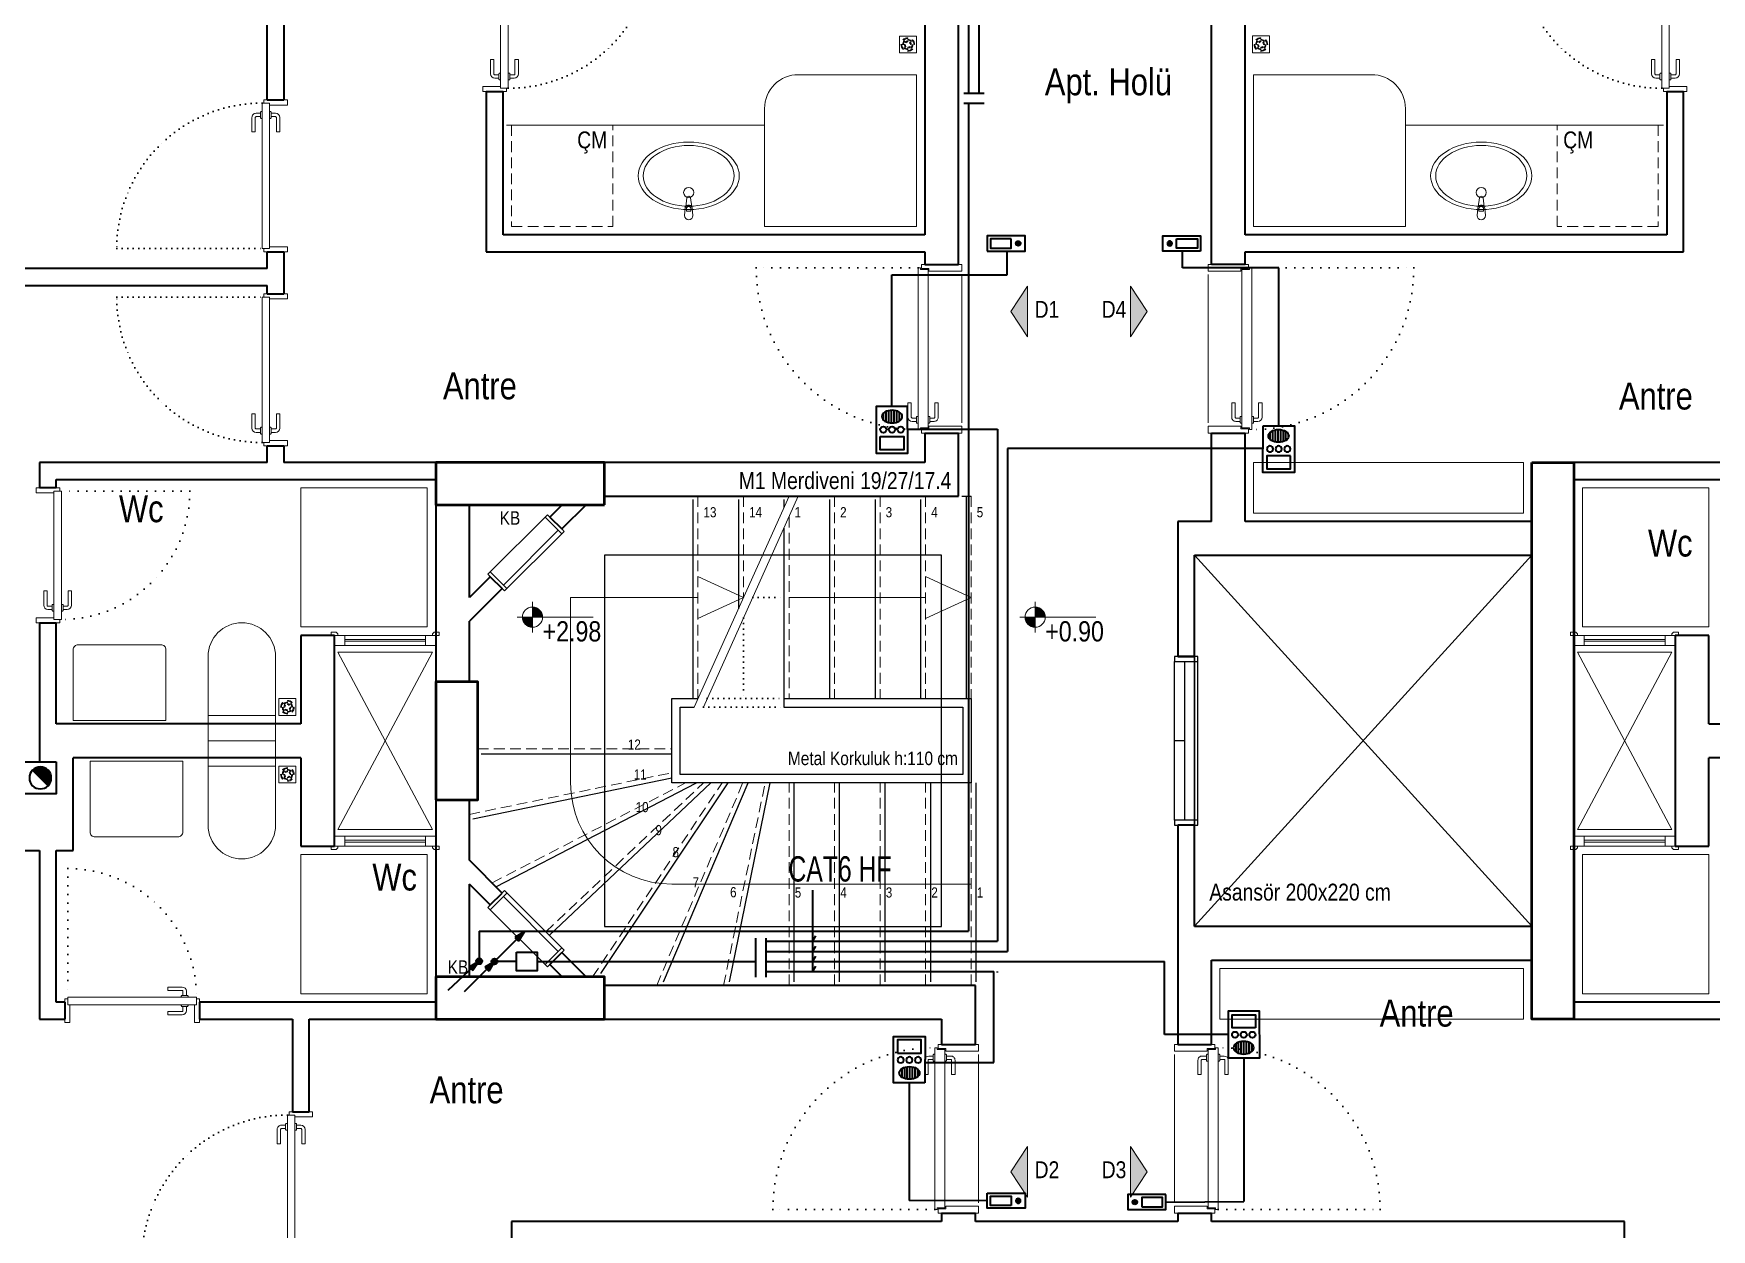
# Model space of a CAD drawing. Header units: millimetres. Extents: x 1852829 to 1882754, y -270850 to -231658.
# Drawn here: x 1857749 to 1858744, y -269624 to -268915 of the extents above; entities that cross this region are included whole.
import ezdxf
from ezdxf.enums import TextEntityAlignment as Align

# ---------------------------------------------------------------- set-up
doc = ezdxf.new("R2010")
doc.units = ezdxf.units.MM
for name, pattern in [('CONTINOUS', [0]), ('CONTINU', [0]), ('DOT', [0.25, 0, -0.25]), ('izdüşüm arka', [3.175, 0, -3.175]), ('izdüşüm ön', [9.525, 6.35, -3.175])]:
    doc.linetypes.add(name, pattern=pattern)
for name, color, linetype, lineweight in [('a_ba', 6, 'Continuous', 50), ('a_doğrama', 251, 'Continuous', 20), ('a_duvar', 251, 'Continuous', 35), ('a_görünüş', 32, 'Continuous', 25), ('a_görünüş_ince', 8, 'Continuous', 20), ('a_izdüşüm_arka', 251, 'izdüşüm arka', 30), ('a_izdüşüm_ön', 6, 'izdüşüm ön', 9), ('a_not_kot', 251, 'Continuous', 13), ('a_not_mahal', 253, 'Continuous', 5), ('a_not_misc', 144, 'Continuous', 5), ('a_not_text', 7, 'Continuous', 13), ('a_tefriş', 8, 'Continuous', 20), ('diyafon', 6, 'Continuous', 40), ('Genel', 4, 'CONTINOUS', 40), ('Telefon', 2, 'CONTINOUS', 40)]:
    doc.layers.add(name, color=color, linetype=linetype, lineweight=lineweight)
doc.layers.add('a_basılmayacak', color=251, linetype='Continuous', lineweight=5, plot=False)
doc.layers.add('a_m2_taks', color=147, linetype='Continuous', plot=False)
doc.styles.add('Grupcad', font='arial.ttf', dxfattribs={"width": 0.7})
doc.styles.get("Standard").update_dxf_attribs({"font": 'ARIALN.TTF'})

# ---------------------------------------------------------------- blocks, each defined once
blk = doc.blocks.new('K1')
at = {"layer": 'a_doğrama', "color": 251}
for points in [[(-17.5, -2.5), (-22, -2.5), (-22, 0), (2, 0), (2, -4), (-17.5, -4), (-17.5, -2.5)], [(-27.5, -93.1), (-25, -93.1)], [(-17.5, -97.5), (-22, -97.5), (-22, -100), (2, -100), (2, -96), (-17.5, -96), (-17.5, -97.5)], [(-14.5, -93.1), (-17, -93.1)]]:
    blk.add_lwpolyline(points, dxfattribs=at)
blk.add_lwpolyline([(-18, -14), (-18, -4), (-18, -3), (-22.5, -3), (-22.5, -2.5), (-22.5, -2), (-24, -2), (-24, -2.5), (-24, -12.5), (-24, -88), (-24, -97.5), (-24, -98), (-22.5, -98), (-22.5, -97.5), (-22.5, -97), (-18, -97), (-18, -96), (-18, -86.5)], close=True, dxfattribs=at)
for points in [[(-25, -91.1), (-27.5, -91.1, -0.414214), (-28, -90.6), (-28, -82.1), (-30, -82.1), (-30, -90.6)], [(-17, -91.1), (-14.5, -91.1, 0.414214), (-14, -90.6), (-14, -82.1), (-12, -82.1), (-12, -90.6)], [(-24, -94.1), (-24.5, -94.1, -0.414214), (-25, -93.6), (-25, -90.6, -0.414214), (-24.5, -90.1), (-24, -90.1)], [(-18, -94.1), (-17.5, -94.1, 0.414214), (-17, -93.6), (-17, -90.6, 0.414214), (-17.5, -90.1), (-18, -90.1)]]:
    blk.add_lwpolyline(points, format="xyb", dxfattribs=at)
for centre, start, end in [((-27.5, -90.6), 180, 270), ((-14.5, -90.6), 270, 0)]:
    blk.add_arc(centre, 2.5, start, end, dxfattribs=at)
at = {"layer": 'a_görünüş_ince', "color": 251}
blk.add_line((2, -6), (2, -94), dxfattribs=at)
at = {"layer": 'a_izdüşüm_arka', "color": 251, "linetype": 'DOT', "ltscale": 20}
blk.add_line((-24, -2), (-120, -2), dxfattribs=at)
blk.add_arc((-24, -2), 96, 180, 270, dxfattribs=at)
blk = doc.blocks.new('K2')
at = {"layer": 'a_doğrama', "color": 251, "linetype": 'Continuous'}
for p, q in [((-12, 90), (-12, 88.1)), ((-12, 90), (-10, 90)), ((-13, 88.1), (-13, 1.9)), ((-13, 88.1), (-8.5, 88.1)), ((-8.5, 88.1), (-8.5, 1.9)), ((-13, 1.9), (-8.5, 1.9)), ((-12, 0), (-12, 1.9)), ((-12, 0), (-10, 0))]:
    blk.add_line(p, q, dxfattribs=at)
for points in [[(0, 90), (2, 90), (2, 87), (-8.5, 87)], [(0, 0), (2, 0), (2, 3), (-8.5, 3)]]:
    blk.add_lwpolyline(points, dxfattribs=at)
at = {"layer": 'a_doğrama', "color": 251}
for points in [[(-14, 80.1), (-16.5, 80.1, 0.414214), (-17, 79.6), (-17, 71.1), (-19, 71.1), (-19, 79.6)], [(-13, 83.1), (-13.5, 83.1, 0.414214), (-14, 82.6), (-14, 79.6, 0.414214), (-13.5, 79.1), (-13, 79.1)], [(-8.5, 83.1), (-8, 83.1, -0.414214), (-7.5, 82.6), (-7.5, 79.6, -0.414214), (-8, 79.1), (-8.5, 79.1)], [(-7.5, 80.1), (-5, 80.1, -0.414214), (-4.5, 79.6), (-4.5, 71.1), (-2.5, 71.1), (-2.5, 79.6)]]:
    blk.add_lwpolyline(points, format="xyb", dxfattribs=at)
for points in [[(-16.5, 82.1), (-14, 82.1)], [(-5, 82.1), (-7.5, 82.1)]]:
    blk.add_lwpolyline(points, dxfattribs=at)
for centre, start, end in [((-16.5, 79.6), 90, 180), ((-5, 79.6), 0, 90)]:
    blk.add_arc(centre, 2.5, start, end, dxfattribs=at)
at = {"layer": 'a_izdüşüm_arka', "color": 251}
blk.add_lwpolyline([(-99.2, 1.9), (-13, 1.9)], dxfattribs=at)
blk.add_arc((-13, 1.9), 86.2, 89.99996, 180, dxfattribs=at)
blk = doc.blocks.new('klozet')
at = {"layer": 'a_tefriş'}
blk.add_line((20, 0), (-20, 0), dxfattribs=at)
for points in [[(-20, 0), (-20, -15), (20, -15), (20, 0)], [(-20, -50), (-20, -15)], [(20, -50), (20, -15)]]:
    blk.add_lwpolyline(points, dxfattribs=at)
blk.add_arc((0, -50), 20, 180, 360, dxfattribs=at)
blk = doc.blocks.new('k_80')
at = {"layer": 'a_doğrama', "color": 251, "linetype": 'Continuous'}
for p, q in [((-80, 2), (-78.1, 2)), ((-80, 2), (-80, 0)), ((-78.1, 3), (-1.9, 3)), ((-78.1, 3), (-78.1, -1.5)), ((-1.9, 3), (-1.9, -1.5)), ((0, 2), (-1.9, 2)), ((0, 2), (0, 0)), ((-78.1, -1.5), (-1.9, -1.5))]:
    blk.add_line(p, q, dxfattribs=at)
at = {"layer": 'a_doğrama', "color": 251}
for points in [[(-73.1, 3), (-73.1, 3.5, -0.414214), (-72.6, 4), (-69.6, 4, -0.414214), (-69.1, 3.5), (-69.1, 3)], [(-70.1, 4), (-70.1, 6.5, -0.414214), (-69.6, 7), (-61.1, 7), (-61.1, 9), (-69.6, 9)], [(-73.1, -1.5), (-73.1, -2, 0.414214), (-72.6, -2.5), (-69.6, -2.5, 0.414214), (-69.1, -2), (-69.1, -1.5)], [(-70.1, -2.5), (-70.1, -5, 0.414214), (-69.6, -5.5), (-61.1, -5.5), (-61.1, -7.5), (-69.6, -7.5)]]:
    blk.add_lwpolyline(points, format="xyb", dxfattribs=at)
for points in [[(-72.1, 6.5), (-72.1, 4)], [(-72.1, -5), (-72.1, -2.5)]]:
    blk.add_lwpolyline(points, dxfattribs=at)
at = {"layer": 'a_doğrama', "color": 251, "linetype": 'Continuous'}
for points in [[(-80, -10), (-80, -12), (-77, -12), (-77, -1.5)], [(0, -10), (0, -12), (-3, -12), (-3, -1.5)]]:
    blk.add_lwpolyline(points, dxfattribs=at)
at = {"layer": 'a_doğrama', "color": 251}
for centre, start, end in [((-69.6, 6.5), 90, 180), ((-69.6, -5), 180, 270)]:
    blk.add_arc(centre, 2.5, start, end, dxfattribs=at)
at = {"layer": 'a_izdüşüm_arka', "color": 251, "linetype": 'DOT', "ltscale": 20}
blk.add_line((-1.9, 79.2), (-1.9, 3), dxfattribs=at)
blk.add_arc((-1.9, 3), 76.2, 90, 180, dxfattribs=at)
blk = doc.blocks.new('M1')
at = {"layer": 'a_doğrama', "linetype": 'Continuous'}
for p, q in [((-24, 6), (-30, 6)), ((-30, 0), (-30, 6)), ((-24, 0), (-30, 0)), ((-24, 0), (-24, 6)), ((30, 6), (24, 6)), ((24, 6), (24, 0)), ((30, 0), (30, 6)), ((30, 0), (24, 0))]:
    blk.add_line(p, q, dxfattribs=at)
at = {"layer": 'a_doğrama'}
for p, q in [((24, 3.5), (-24, 3.5)), ((24, 2.5), (-24, 2.5))]:
    blk.add_line(p, q, dxfattribs=at)
for points in [[(-28, -1), (-28, 0), (-32, 0), (-32, -2), (-29, -2)], [(28, -1), (28, 0), (32, 0), (32, -2), (29, -2)]]:
    blk.add_lwpolyline(points, close=True, dxfattribs=at)
at = {"layer": 'a_görünüş_ince'}
for p, q in [((24, 6), (-24, 6)), ((-24, 0), (24, 0))]:
    blk.add_line(p, q, dxfattribs=at)
blk = doc.blocks.new('baca_müstakil')
at = {"layer": 'a_duvar'}
h = blk.add_hatch(color=256, dxfattribs=at)
h.dxf.hatch_style = 1
h.paths.add_polyline_path([(4.9, -4.9, 0.198912), (3, -9.5, 0.668179), (14.1, -14.1)])
blk.add_line((4.9, -4.9), (14.1, -14.1), dxfattribs=at)
blk.add_lwpolyline([(0, -19), (19, -19), (19, 0), (0, 0)], close=True, dxfattribs=at)
blk.add_circle((9.5, -9.5), 6.5, dxfattribs=at)
blk = doc.blocks.new('tefriş_süzgeç')
at = {"layer": 'a_tefriş'}
for p, q in [((5, 0), (-5, 0)), ((-5, 0), (-5, -10)), ((5, -10), (5, 0)), ((-3.62, -5.06), (-4.12, -5.06)), ((-2.62, -5.06), (-3.12, -5.06)), ((-2.58, -7.58), (-2.93, -7.93)), ((-2.55, -2.51), (-2.9, -2.15)), ((-1.96, -3.34), (-2.31, -2.98)), ((-1.87, -6.87), (-2.23, -7.23)), ((-1.62, -5.06), (-2.12, -5.06)), ((-1.17, -6.17), (-1.52, -6.52)), ((-1.15, -3.94), (-1.5, -3.59)), ((-0.16, -2.53), (-0.16, -2.03)), ((-0.06, -1.5), (-0.06, -1)), ((-0.06, -3), (-0.06, -3.5)), ((-0.06, -6.62), (-0.06, -7.12)), ((-0.06, -7.62), (-0.06, -8.12)), ((-0.06, -8.62), (-0.06, -9.12)), ((1.04, -3.96), (1.4, -3.6)), ((1.06, -6.15), (1.41, -6.5)), ((1.5, -5.06), (2, -5.06)), ((1.75, -3.25), (2.1, -2.9)), ((1.77, -6.85), (2.13, -7.2)), ((2.46, -2.54), (2.81, -2.19)), ((2.49, -7.55), (2.85, -7.9)), ((2.5, -5.06), (3, -5.06)), ((3.5, -5.06), (4, -5.06)), ((-5, -10), (5, -10))]:
    blk.add_line(p, q, dxfattribs=at)
for centre, radius, start, end in [((-0.06, -5.06), 4.06, 134.2896, 180), ((-0.06, -5.06), 3.56, 134.2896, 180), ((-0.06, -5.06), 3.06, 180, 225), ((-0.06, -5.06), 4.06, 225, 270), ((-0.06, -5.06), 2.56, 180, 225), ((-0.06, -5.06), 3.56, 225, 270), ((-0.38, -4.42), 2.4, 84.59432, 143.20159), ((-0.06, -5.06), 2.06, 134.2896, 180), ((-0.14, -4.97), 2.44, 90.34305, 138.12123), ((-0.06, -5.06), 1.56, 134.2896, 180), ((-0.06, -5.06), 2.06, 225, 270), ((-0.06, -5.06), 1.56, 225, 270), ((-0.06, -5.06), 4.06, 45, 90), ((-0.06, -5.06), 3.56, 45, 90), ((-0.06, -5.06), 2.06, 45, 90), ((-0.06, -5.06), 1.56, 45, 90), ((-0.06, -5.06), 2.56, 270, 315.7104), ((-0.06, -5.06), 3.06, 270, 315.7104), ((-0.06, -5.06), 1.56, 314.2896, 360), ((-0.06, -5.06), 2.06, 314.2896, 360), ((-0.06, -5.06), 2.56, 360, 45), ((-0.06, -5.06), 3.06, 360, 45), ((-0.06, -5.06), 3.56, 314.2896, 360), ((-0.06, -5.06), 4.06, 314.2896, 360)]:
    blk.add_arc(centre, radius, start, end, dxfattribs=at)
blk = doc.blocks.new('sembol_kot')
at = {"layer": 'a_not_kot'}
for points in [[(0, 10), (0, 0), (10, 0, 0.414214)], [(0, 0), (-10, 0, 0.414214), (0, -10)]]:
    blk.add_hatch(color=256, dxfattribs=at).paths.add_polyline_path(points)
for p, q in [((0, 15), (0, -15)), ((-15, 0), (60, 0))]:
    blk.add_line(p, q, dxfattribs=at)
blk.add_circle((0, 0), 10, dxfattribs=at)
blk = doc.blocks.new('kb')
at = {"layer": 'a_doğrama'}
blk.add_line((10.91, -41.26), (12.32, -42.68), dxfattribs=at)
for points in [[(44.85, -7.32), (46.26, -5.91)], [(44.85, -7.32), (54.75, -17.22)], [(47.68, -7.32), (46.26, -5.91)], [(52.63, -15.1), (20.1, -47.63)], [(54.75, -17.22), (20.81, -51.16)], [(54.75, -14.39), (56.16, -15.81)], [(56.16, -15.81), (54.75, -17.22)], [(10.91, -41.26), (12.32, -39.85)], [(10.91, -41.26), (20.81, -51.16)], [(12.32, -39.85), (22.22, -49.75)]]:
    blk.add_lwpolyline(points, dxfattribs=at)
at = {"layer": 'a_duvar'}
for points in [[(55, 0), (47.68, -7.32)], [(69.14, 0), (54.75, -14.39)], [(47.68, -7.32), (54.75, -14.39)], [(12.32, -42.68), (0, -55)], [(19.39, -49.75), (0, -69.14)], [(12.32, -42.68), (19.39, -49.75)]]:
    blk.add_lwpolyline(points, dxfattribs=at)
at = {"layer": 'a_görünüş_ince'}
blk.add_lwpolyline([(44.85, -7.32), (12.32, -39.85)], dxfattribs=at)
blk = doc.blocks.new('DIAFON IC UNITE')
at = {"layer": 'diyafon', "linetype": 'Continuous'}
h = blk.add_hatch(dxfattribs=at)
h.set_pattern_fill('ANSI31', color=133, scale=12.474, angle=585, style=0)
h.set_pattern_definition([(90, (-1096043.5913, -47294.4978), (1.55925, -3e-14), [])])
edge = h.paths.add_edge_path()
edge.add_ellipse((-0.04, -21.67), major_axis=(-6.04, 0), ratio=0.623004, start_angle=0, end_angle=360, ccw=False)
blk.add_lwpolyline([(-9.2, -27.59), (9.47, -27.59), (9.33, 0), (-9.33, 0)], close=True, dxfattribs=at)
at = {"layer": 'diyafon', "color": 133, "linetype": 'Continuous'}
blk.add_lwpolyline([(6.94, -9.87), (-6.94, -9.87), (-6.94, -2.04), (6.94, -2.04)], close=True, dxfattribs=at)
for centre in [(-5.14, -13.92), (0, -13.92), (5.14, -13.92)]:
    blk.add_circle(centre, 1.8, dxfattribs=at)
at = {"layer": 'diyafon', "color": 133, "linetype": 'Continuous', "extrusion": (0, 0, -1)}
blk.add_ellipse((-0.04, -21.67), major_axis=(-6.04, 0), ratio=0.623004, start_param=-1.570796, end_param=4.712389, dxfattribs=at)
blk = doc.blocks.new('DIAFON ZIL BUTONU')
at = {"layer": 'diyafon', "linetype": 'CONTINU'}
h = blk.add_hatch(color=133, dxfattribs=at)
edge = h.paths.add_edge_path()
edge.add_ellipse((-7.12, -4.57), major_axis=(0.974, 0.974), ratio=1, start_angle=0, end_angle=360)
blk.add_lwpolyline([(11.21, 0), (-11.21, 0), (-11.21, -8.96), (11.21, -8.96)], close=True, dxfattribs=at)
at = {"layer": 'diyafon', "color": 133, "linetype": 'CONTINU'}
blk.add_lwpolyline([(-3.02, -7.27), (9.35, -7.27), (9.35, -1.7), (-3.02, -1.7)], close=True, dxfattribs=at)
blk.add_ellipse((-7.12, -4.57), major_axis=(0.974, 0.974), ratio=1, start_param=3.926991, end_param=10.210176, dxfattribs=at)
blk = doc.blocks.new('abuat')
at = {"layer": 'diyafon', "color": 3}
blk.add_lwpolyline([(-6.07, 5.55), (6.1, 5.55), (6.1, -5.56), (-6.07, -5.56)], close=True, dxfattribs=at)
blk = doc.blocks.new('YUKARIYA GIDEN HAT')
at = {"linetype": 'Continuous'}
blk.add_hatch(color=0, dxfattribs=at).paths.add_polyline_path([(12.1, 14.33), (14.28, 12.14), (17.77, 17.77)])
h = blk.add_hatch(color=7, dxfattribs=at)
edge = h.paths.add_edge_path()
edge.add_arc((0, 0), 1.75, 0, 360)
at = {"color": 0, "linetype": 'Continuous'}
for p, q in [((0, 0), (17.77, 17.77)), ((17.77, 17.77), (12.1, 14.33)), ((12.1, 14.33), (14.28, 12.14)), ((17.77, 17.77), (14.28, 12.14))]:
    blk.add_line(p, q, dxfattribs=at)
at = {"color": 7, "linetype": 'Continuous'}
blk.add_circle((0, 0), 1.75, dxfattribs=at)
blk = doc.blocks.new('ASAGIDAN GELEN HAT')
at = {"linetype": 'Continuous'}
blk.add_hatch(color=0, dxfattribs=at).paths.add_polyline_path([(-5.67, -3.43), (-3.48, -5.62), (0, 0)])
h = blk.add_hatch(color=7, dxfattribs=at)
edge = h.paths.add_edge_path()
edge.add_arc((0, 0), 1.75, 0, 360)
at = {"color": 0, "linetype": 'Continuous'}
for p, q in [((-17.77, -17.77), (0, 0)), ((0, 0), (-5.67, -3.43)), ((0, 0), (-3.48, -5.62)), ((-5.67, -3.43), (-3.48, -5.62))]:
    blk.add_line(p, q, dxfattribs=at)
at = {"color": 7, "linetype": 'Continuous'}
blk.add_circle((0, 0), 1.75, dxfattribs=at)
blk = doc.blocks.new('ASAGIDAN YUKARIYA HAT')
at = {"color": 0, "linetype": 'CONTINOUS'}
for name in ['YUKARIYA GIDEN HAT', 'ASAGIDAN GELEN HAT']:
    blk.add_blockref(name, (0, 0), dxfattribs=at)

msp = doc.modelspace()

# ---------------------------------------------------------------- hatches: boundary and pattern name
at = {"layer": 'a_not_misc'}
h = msp.add_hatch(color=256, dxfattribs=at)
h.dxf.hatch_style = 1
h.paths.add_polyline_path([(1858338.67, -269064.93), (1858328.67, -269079.93), (1858338.67, -269094.93)])
h = msp.add_hatch(color=256, dxfattribs=at)
h.dxf.hatch_style = 1
h.paths.add_polyline_path([(1858399.68, -269064.93), (1858409.68, -269079.93), (1858399.68, -269094.93)])
h = msp.add_hatch(color=256, dxfattribs=at)
h.dxf.hatch_style = 1
h.paths.add_polyline_path([(1858338.67, -269575.12), (1858328.67, -269590.12), (1858338.67, -269605.12)])
h = msp.add_hatch(color=256, dxfattribs=at)
h.dxf.hatch_style = 1
h.paths.add_polyline_path([(1858399.68, -269575.12), (1858409.68, -269590.12), (1858399.68, -269605.12)])

# ---------------------------------------------------------------- linework, layer by layer
at = {"layer": 'a_ba', "color": 253}
for points in [[(1858087.71, -269194.49), (1858087.71, -269169.49), (1857987.71, -269169.49), (1857987.71, -269194.49)], [(1858637.71, -269169.49), (1858662.71, -269169.49), (1858662.71, -269499.49), (1858637.71, -269499.49), (1858637.71, -269474.49), (1858637.71, -269474.49), (1858637.71, -269194.49), (1858637.71, -269194.49)], [(1857987.71, -269369.49), (1858012.71, -269369.49), (1858012.71, -269299.49), (1857987.71, -269299.49)], [(1858087.71, -269499.49), (1858087.71, -269474.49), (1857987.71, -269474.49), (1857987.71, -269499.49)]]:
    msp.add_lwpolyline(points, close=True, dxfattribs=at)
at = {"layer": 'a_basılmayacak'}
for points in [[(1857982.71, -269266.99), (1857907.71, -269266.99), (1857907.71, -269184.49), (1857982.71, -269184.49)], [(1858742.71, -269266.99), (1858667.71, -269266.99), (1858667.71, -269184.49), (1858742.71, -269184.49)], [(1857982.71, -269484.49), (1857907.71, -269484.49), (1857907.71, -269401.99), (1857982.71, -269401.99)], [(1858742.71, -269401.99), (1858667.71, -269401.99), (1858667.71, -269484.49), (1858742.71, -269484.49)]]:
    msp.add_lwpolyline(points, close=True, dxfattribs=at)
at = {"layer": 'a_doğrama'}
msp.add_line((1858018.62, -269433.23), (1858020.03, -269431.82), dxfattribs=at)
for points in [[(1858018.62, -269433.23), (1858028.52, -269423.33)], [(1858020.03, -269434.65), (1858029.93, -269424.75)], [(1858060.34, -269459.39), (1858027.81, -269426.87)], [(1858062.46, -269457.27), (1858028.52, -269423.33)], [(1858018.62, -269433.23), (1858020.03, -269434.65)], [(1858052.56, -269467.17), (1858062.46, -269457.27)], [(1858063.87, -269458.69), (1858062.46, -269457.27)], [(1858052.56, -269467.17), (1858053.97, -269468.59)], [(1858055.39, -269467.17), (1858053.97, -269468.59)], [(1858062.46, -269460.1), (1858063.87, -269458.69)]]:
    msp.add_lwpolyline(points, dxfattribs=at)
at = {"layer": 'a_duvar'}
for p, q in [((1858297.71, -269051.99), (1858297.71, -268732.49)), ((1858447.71, -269051.99), (1858447.71, -268744.49)), ((1857897.71, -268819.49), (1857897.71, -268954.49)), ((1857887.71, -268954.49), (1857887.71, -268834.49)), ((1858277.71, -268849.49), (1858277.71, -269034.49)), ((1858467.71, -269034.49), (1858467.71, -268849.49)), ((1858017.71, -268949.49), (1858017.71, -269044.49)), ((1858027.71, -269034.49), (1858027.71, -268949.49)), ((1858717.71, -268949.49), (1858717.71, -269034.49)), ((1858727.71, -269044.49), (1858727.71, -268949.49)), ((1858277.71, -269034.49), (1858027.71, -269034.49)), ((1858717.71, -269034.49), (1858467.71, -269034.49)), ((1857887.71, -269054.49), (1857887.71, -269044.49)), ((1857897.71, -269044.49), (1857897.71, -269069.49)), ((1858017.71, -269044.49), (1858277.71, -269044.49)), ((1858277.71, -269044.49), (1858277.71, -269051.99)), ((1858467.71, -269044.49), (1858727.71, -269044.49)), ((1858467.71, -269051.99), (1858467.71, -269044.49)), ((1857887.71, -269054.49), (1857342.71, -269054.49)), ((1857342.71, -269064.49), (1857887.71, -269064.49)), ((1857887.71, -269069.49), (1857887.71, -269064.49)), ((1857887.71, -269169.49), (1857887.71, -269159.49)), ((1857897.71, -269159.49), (1857897.71, -269169.49)), ((1858277.71, -269151.99), (1858277.71, -269169.49)), ((1858297.71, -269189.49), (1858297.71, -269151.99)), ((1858447.71, -269204.49), (1858447.71, -269151.99)), ((1858467.71, -269204.49), (1858467.71, -269151.99)), ((1857752.71, -269169.49), (1857752.71, -269184.49)), ((1857887.71, -269169.49), (1857752.71, -269169.49)), ((1858277.71, -269169.49), (1857897.71, -269169.49)), ((1858637.71, -269169.49), (1858637.71, -269204.49)), ((1858847.71, -269169.49), (1858637.71, -269169.49)), ((1857762.71, -269184.49), (1857762.71, -269179.49)), ((1857762.71, -269179.49), (1857987.71, -269179.49)), ((1857987.71, -269179.49), (1857987.71, -269299.49)), ((1858662.71, -269179.49), (1858912.71, -269179.49)), ((1858007.71, -269249.49), (1858007.71, -269194.49)), ((1858087.71, -269189.49), (1858297.71, -269189.49)), ((1858427.71, -269204.49), (1858427.71, -269284.49)), ((1858447.71, -269204.49), (1858427.71, -269204.49)), ((1858637.71, -269204.49), (1858467.71, -269204.49)), ((1858437.71, -269284.49), (1858437.71, -269224.49)), ((1858437.71, -269224.49), (1858637.71, -269224.49)), ((1858637.71, -269224.49), (1858637.71, -269444.49)), ((1857762.71, -269324.49), (1857762.71, -269264.49)), ((1858007.71, -269299.49), (1858007.71, -269263.64)), ((1857927.71, -269271.99), (1857907.71, -269271.99)), ((1857907.71, -269271.99), (1857907.71, -269324.49)), ((1857927.71, -269396.99), (1857927.71, -269271.99)), ((1858662.71, -269271.99), (1858662.71, -269271.99)), ((1858742.71, -269271.99), (1858722.71, -269271.99)), ((1858722.71, -269271.99), (1858722.71, -269396.99)), ((1858742.71, -269324.49), (1858742.71, -269271.99)), ((1858437.71, -269284.49), (1858427.71, -269284.49)), ((1858427.71, -269284.49), (1858437.71, -269284.49)), ((1858662.71, -269291.99), (1858662.71, -269291.99)), ((1857987.71, -269299.49), (1857987.71, -269489.49)), ((1857907.71, -269324.49), (1857762.71, -269324.49)), ((1858742.71, -269324.49), (1858912.71, -269324.49)), ((1857907.71, -269344.49), (1857772.71, -269344.49)), ((1857772.71, -269399.51), (1857772.71, -269344.49)), ((1857907.71, -269344.49), (1857907.71, -269396.99)), ((1858902.71, -269344.49), (1858742.71, -269344.49)), ((1858742.71, -269396.99), (1858742.71, -269344.49)), ((1858007.71, -269405.35), (1858007.71, -269369.49)), ((1858662.71, -269376.99), (1858662.71, -269376.99)), ((1858427.71, -269384.49), (1858427.71, -269441.99)), ((1858437.71, -269384.49), (1858427.71, -269384.49)), ((1858437.71, -269444.49), (1858437.71, -269384.49)), ((1857907.71, -269396.99), (1857927.71, -269396.99)), ((1858662.71, -269396.99), (1858662.71, -269396.99)), ((1858722.71, -269396.99), (1858742.71, -269396.99)), ((1857343.19, -269399.51), (1857752.71, -269399.51)), ((1857762.71, -269489.49), (1857762.71, -269399.51)), ((1858007.71, -269474.49), (1858007.71, -269419.49)), ((1858427.71, -269441.99), (1858427.71, -269514.49)), ((1858437.71, -269444.49), (1858637.71, -269444.49)), ((1858447.71, -269464.49), (1858637.71, -269464.49)), ((1858447.71, -269514.49), (1858447.71, -269464.49)), ((1858307.71, -269479.49), (1858087.71, -269479.49)), ((1858307.71, -269514.49), (1858307.71, -269479.49)), ((1857767.71, -269489.49), (1857762.71, -269489.49)), ((1857987.71, -269489.49), (1857847.71, -269489.49)), ((1858827.71, -269489.49), (1858662.71, -269489.49)), ((1857752.71, -269499.49), (1857767.71, -269499.49)), ((1857847.71, -269499.49), (1857902.71, -269499.49)), ((1857902.71, -269499.49), (1857902.71, -269554.49)), ((1857912.71, -269554.49), (1857912.71, -269499.49)), ((1857912.71, -269499.49), (1858287.71, -269499.49)), ((1858287.71, -269499.49), (1858287.71, -269514.49)), ((1858647.71, -269499.49), (1858812.71, -269499.49)), ((1858287.71, -269614.49), (1858287.71, -269619.49)), ((1858307.71, -269619.49), (1858307.71, -269614.49)), ((1858427.71, -269614.49), (1858427.71, -269619.49)), ((1858447.71, -269619.49), (1858447.71, -269614.49)), ((1858287.71, -269619.49), (1858032.71, -269619.49)), ((1858032.71, -269619.49), (1858032.71, -269634.49)), ((1858427.71, -269619.49), (1858307.71, -269619.49)), ((1858692.71, -269619.49), (1858447.71, -269619.49)), ((1858692.71, -269634.48), (1858692.71, -269619.49))]:
    msp.add_line(p, q, dxfattribs=at)
for points in [[(1858017.71, -268949.49), (1858027.71, -268949.49)], [(1858717.71, -268949.49), (1858727.71, -268949.49)], [(1857887.71, -268954.49), (1857897.71, -268954.49)], [(1857887.71, -269044.49), (1857897.71, -269044.49)], [(1858277.71, -269051.99), (1858297.71, -269051.99)], [(1858467.71, -269051.99), (1858447.71, -269051.99)], [(1857887.71, -269069.49), (1857897.71, -269069.49)], [(1857887.71, -269159.49), (1857897.71, -269159.49)], [(1858277.71, -269151.99), (1858297.71, -269151.99)], [(1858447.71, -269151.99), (1858467.71, -269151.99)], [(1857762.71, -269184.49), (1857752.71, -269184.49)], [(1857752.71, -269264.49), (1857762.71, -269264.49)], [(1857752.71, -269264.49), (1857752.71, -269346.99)], [(1857752.71, -269399.51), (1857752.71, -269499.49)], [(1857762.71, -269399.51), (1857772.71, -269399.51)], [(1858027.1, -269424.75), (1858007.71, -269405.35)], [(1858020.03, -269431.82), (1858007.71, -269419.49)], [(1858020.03, -269431.82), (1858027.1, -269424.75)], [(1858055.39, -269467.17), (1858062.46, -269460.1)], [(1858062.71, -269474.49), (1858055.39, -269467.17)], [(1858076.85, -269474.49), (1858062.46, -269460.1)], [(1857767.71, -269489.49), (1857767.71, -269499.49)], [(1857847.71, -269489.49), (1857847.71, -269499.49)], [(1858287.71, -269514.49), (1858307.71, -269514.49)], [(1858427.71, -269514.49), (1858447.71, -269514.49)], [(1857902.71, -269554.49), (1857912.71, -269554.49)], [(1858287.71, -269614.49), (1858307.71, -269614.49)], [(1858427.71, -269614.49), (1858447.71, -269614.49)]]:
    msp.add_lwpolyline(points, dxfattribs=at)
at = {"layer": 'a_görünüş', "color": 251}
for p, q in [((1858140.21, -269191.49), (1858140.21, -269309.49)), ((1858167.21, -269191.49), (1858167.21, -269256.16)), ((1858194.21, -269191.49), (1858194.21, -269196.16)), ((1858221.21, -269191.49), (1858221.21, -269309.49)), ((1858248.21, -269191.49), (1858248.21, -269309.49)), ((1858275.21, -269191.49), (1858275.21, -269309.49)), ((1858299.71, -269189.49), (1858305.21, -269189.49)), ((1858302.21, -269189.49), (1858302.21, -269309.49)), ((1858194.21, -269208.35), (1858194.21, -269309.49)), ((1858127.71, -269359.49), (1858127.71, -269309.49)), ((1858127.71, -269309.49), (1858143.21, -269309.49)), ((1858132.71, -269354.49), (1858132.71, -269314.49)), ((1858132.71, -269314.49), (1858140.96, -269314.49)), ((1858194.21, -269309.49), (1858305.21, -269309.49)), ((1858194.21, -269314.49), (1858300.21, -269314.49)), ((1858014.71, -269342.24), (1858127.71, -269342.24)), ((1858009.71, -269380.75), (1858127.71, -269356.48)), ((1858300.21, -269354.49), (1858132.71, -269354.49)), ((1858023.33, -269420.98), (1858142.31, -269359.49)), ((1858055.05, -269449.86), (1858150.86, -269359.49)), ((1858085.7, -269472.49), (1858161.11, -269359.49)), ((1858122.86, -269477.49), (1858173.05, -269359.49)), ((1858305.21, -269359.49), (1858127.71, -269359.49)), ((1858161.88, -269477.49), (1858186.1, -269359.49)), ((1858200.21, -269477.49), (1858200.21, -269359.49)), ((1858227.21, -269477.49), (1858227.21, -269359.49)), ((1858254.21, -269477.49), (1858254.21, -269359.49)), ((1858281.21, -269477.49), (1858281.21, -269359.49)), ((1858308.21, -269477.49), (1858308.21, -269359.49))]:
    msp.add_line(p, q, dxfattribs=at)
for points in [[(1858439.71, -269284.49), (1858425.71, -269284.49), (1858425.71, -269287.49), (1858439.71, -269287.49)], [(1858439.71, -269381.49), (1858425.71, -269381.49), (1858425.71, -269384.49), (1858439.71, -269384.49)]]:
    msp.add_lwpolyline(points, close=True, dxfattribs=at)
for points in [[(1858425.71, -269381.49), (1858425.71, -269287.49)], [(1858431.71, -269287.49), (1858431.71, -269381.49)], [(1858439.71, -269381.49), (1858439.71, -269287.49)], [(1858194.21, -269309.49), (1858194.21, -269314.49)], [(1858300.21, -269314.49), (1858300.21, -269354.49)], [(1858305.21, -269309.49), (1858305.21, -269359.49)], [(1858431.71, -269334.49), (1858425.71, -269334.49)]]:
    msp.add_lwpolyline(points, dxfattribs=at)
at = {"layer": 'a_görünüş_ince'}
for points in [[(1857929.71, -269281.99), (1857985.71, -269281.99)], [(1858664.71, -269281.99), (1858720.71, -269281.99)], [(1857929.71, -269386.99), (1857985.71, -269386.99)], [(1858664.71, -269386.99), (1858720.71, -269386.99)], [(1858052.56, -269467.17), (1858020.03, -269434.65)]]:
    msp.add_lwpolyline(points, dxfattribs=at)
at = {"layer": 'a_izdüşüm_arka'}
for p, q in [((1858175.69, -269249.49), (1858194.21, -269249.49)), ((1858170.21, -269261.68), (1858170.21, -269309.49)), ((1858146.44, -269314.49), (1858194.21, -269314.49)), ((1858148.69, -269309.49), (1858194.21, -269309.49))]:
    msp.add_line(p, q, dxfattribs=at)
at = {"layer": 'a_izdüşüm_ön', "color": 251}
for p, q in [((1858143.21, -269189.49), (1858143.21, -269309.49)), ((1858170.21, -269189.49), (1858170.21, -269249.49)), ((1858224.21, -269189.49), (1858224.21, -269309.49)), ((1858251.21, -269189.49), (1858251.21, -269309.49)), ((1858278.21, -269189.49), (1858278.21, -269309.49)), ((1858305.21, -269189.49), (1858305.21, -269309.49)), ((1858197.21, -269201.68), (1858197.21, -269309.49)), ((1858012.71, -269339.24), (1858127.71, -269339.24)), ((1858007.71, -269378.09), (1858127.71, -269353.42)), ((1858021.11, -269418.75), (1858135.78, -269359.49)), ((1858052.93, -269447.74), (1858146.48, -269359.49)), ((1858080.76, -269474.49), (1858157.5, -269359.49)), ((1858118.75, -269479.49), (1858169.79, -269359.49)), ((1858158.41, -269479.49), (1858183.04, -269359.49)), ((1858197.21, -269479.49), (1858197.21, -269359.49)), ((1858224.21, -269479.49), (1858224.21, -269359.49)), ((1858251.21, -269479.49), (1858251.21, -269359.49)), ((1858278.21, -269479.49), (1858278.21, -269359.49)), ((1858305.21, -269479.49), (1858305.21, -269359.49))]:
    msp.add_line(p, q, dxfattribs=at)
for points in [[(1858032.71, -269029.49), (1858092.71, -269029.49), (1858092.71, -268969.49), (1858032.71, -268969.49)], [(1858712.71, -269029.49), (1858652.71, -269029.49), (1858652.71, -268969.49), (1858712.71, -268969.49)]]:
    msp.add_lwpolyline(points, close=True, dxfattribs=at)
at = {"layer": 'a_m2_taks'}
for points in [[(1858287.71, -269224.49), (1858087.71, -269224.49), (1858087.71, -269444.5), (1858287.71, -269444.5)], [(1858437.71, -269224.49), (1858637.71, -269224.49), (1858637.71, -269444.5), (1858437.71, -269444.5)], [(1858437.71, -269444.49), (1858637.71, -269444.49), (1858637.71, -269224.49), (1858437.71, -269224.49)]]:
    msp.add_lwpolyline(points, close=True, dxfattribs=at)
at = {"layer": 'a_not_misc'}
for p, q in [((1858067.71, -269249.49), (1858143.21, -269249.49)), ((1858067.71, -269359.49), (1858067.71, -269249.49)), ((1858197.21, -269249.49), (1858278.21, -269249.49)), ((1858305.21, -269419.49), (1858127.71, -269419.49))]:
    msp.add_line(p, q, dxfattribs=at)
for points in [[(1858338.67, -269064.93), (1858328.67, -269079.93), (1858338.67, -269094.93), (1858338.67, -269064.93)], [(1858399.68, -269064.93), (1858409.68, -269079.93), (1858399.68, -269094.93), (1858399.68, -269064.93)], [(1858338.67, -269575.12), (1858328.67, -269590.12), (1858338.67, -269605.12), (1858338.67, -269575.12)], [(1858399.68, -269575.12), (1858409.68, -269590.12), (1858399.68, -269605.12), (1858399.68, -269575.12)]]:
    msp.add_lwpolyline(points, close=True, dxfattribs=at)
for points in [[(1858197.21, -269189.49), (1858140.96, -269314.49)], [(1858202.69, -269189.49), (1858146.44, -269314.49)], [(1858437.71, -269224.49), (1858637.71, -269444.49)], [(1858637.71, -269224.49), (1858437.71, -269444.49)], [(1858170.21, -269249.49), (1858143.21, -269236.99)], [(1858305.21, -269249.49), (1858278.21, -269236.99)], [(1858170.21, -269249.49), (1858143.21, -269262)], [(1858305.21, -269249.49), (1858278.21, -269262)], [(1857985.71, -269281.99), (1857929.71, -269386.99)], [(1857929.71, -269281.99), (1857985.71, -269386.99)], [(1858720.71, -269281.99), (1858664.71, -269386.99)], [(1858664.71, -269281.99), (1858720.71, -269386.99)]]:
    msp.add_lwpolyline(points, dxfattribs=at)
msp.add_arc((1858127.71, -269359.49), 60, 180, 270, dxfattribs=at)
at = {"layer": 'a_tefriş'}
for p, q in [((1858182.71, -268969.49), (1858029.71, -268969.49)), ((1858562.71, -268969.49), (1858715.71, -268969.49)), ((1858135.21, -269022.99), (1858135.61, -269018.8)), ((1858135.93, -269017.84), (1858136.6, -269012.55)), ((1858136.35, -269019.01), (1858136.35, -269020.5)), ((1858138.82, -269012.55), (1858139.48, -269017.84)), ((1858139.07, -269020.5), (1858139.07, -269019.01)), ((1858139.81, -269018.8), (1858140.21, -269022.99)), ((1858605.61, -269018.8), (1858605.21, -269022.99)), ((1858606.6, -269012.55), (1858605.94, -269017.84)), ((1858606.35, -269020.5), (1858606.35, -269019.01)), ((1858609.48, -269017.84), (1858608.82, -269012.55)), ((1858609.07, -269019.01), (1858609.07, -269020.5)), ((1858610.21, -269022.99), (1858609.81, -269018.8)), ((1858136.35, -269020.5), (1858139.07, -269020.5)), ((1858609.07, -269020.5), (1858606.35, -269020.5))]:
    msp.add_line(p, q, dxfattribs=at)
for points in [[(1858272.71, -268939.49), (1858202.71, -268939.49, 0.414214), (1858182.71, -268959.49), (1858182.71, -269029.49), (1858272.71, -269029.49)], [(1858472.71, -268939.49), (1858542.71, -268939.49, -0.414214), (1858562.71, -268959.49), (1858562.71, -269029.49), (1858472.71, -269029.49)], [(1857772.71, -269322.49), (1857827.71, -269322.49), (1857827.71, -269280.49, 0.414214), (1857824.71, -269277.49), (1857775.71, -269277.49, 0.414214), (1857772.71, -269280.49)], [(1857782.71, -269346.5), (1857837.71, -269346.49), (1857837.71, -269388.49, -0.414214), (1857834.71, -269391.49), (1857785.71, -269391.5, -0.414214), (1857782.71, -269388.5)]]:
    msp.add_lwpolyline(points, format="xyb", close=True, dxfattribs=at)
for points in [[(1858632.71, -269169.5), (1858472.71, -269169.5), (1858472.71, -269199.49), (1858632.71, -269199.49)], [(1858632.71, -269499.49), (1858452.71, -269499.49), (1858452.71, -269469.49), (1858632.71, -269469.49)]]:
    msp.add_lwpolyline(points, close=True, dxfattribs=at)
for centre in [(1858137.71, -269009.37), (1858137.71, -269009.37), (1858607.71, -269009.37), (1858607.71, -269009.37)]:
    msp.add_circle(centre, 3, dxfattribs=at)
for centre, radius, start, end in [((1858137.71, -269018.99), 2.11, 147.22897, 174.83039), ((1858137.71, -269018.99), 2.11, 32.77103, 147.22897), ((1858137.71, -269019.01), 1.36, 0, 180), ((1858137.71, -269012.69), 1.12, 7.13892, 172.86108), ((1858137.71, -269018.99), 2.11, 5.16961, 32.77103), ((1858607.71, -269018.99), 2.11, 147.22897, 174.83039), ((1858607.71, -269018.99), 2.11, 32.77103, 147.22897), ((1858607.71, -269019.01), 1.36, 0, 180), ((1858607.71, -269012.69), 1.12, 7.13892, 172.86108), ((1858607.71, -269018.99), 2.11, 5.16961, 32.77103), ((1858137.71, -269022.99), 2.5, 180, 0), ((1858607.71, -269022.99), 2.5, 180, 0)]:
    msp.add_arc(centre, radius, start, end, dxfattribs=at)
for major_axis in [(30, 0), (27, 0)]:
    msp.add_ellipse((1858137.71, -268999.49), major_axis=major_axis, ratio=0.666667, dxfattribs=at)
at = {"layer": 'a_tefriş', "extrusion": (0, 0, -1)}
for major_axis in [(-30, 0), (-27, 0)]:
    msp.add_ellipse((1858607.71, -268999.49), major_axis=major_axis, ratio=0.666667, dxfattribs=at)
at = {"layer": 'diyafon', "color": 2}
for p, q in [((1858303.71, -268694.62), (1858303.71, -268950.57)), ((1858309.71, -268767.46), (1858309.71, -268950.57)), ((1858312.93, -268950.57), (1858300.93, -268950.57)), ((1858312.93, -268956.57), (1858300.93, -268956.57)), ((1858303.71, -268956.57), (1858303.71, -269447.37)), ((1858013.44, -269447.37), (1858303.71, -269447.37)), ((1858013.44, -269447.37), (1858013.44, -269465.47))]:
    msp.add_line(p, q, dxfattribs=at)
at = {"layer": 'diyafon'}
for p, q in [((1858326.67, -269058.09), (1858326.67, -269044.09)), ((1858430.61, -269053.99), (1858430.61, -269044.09)), ((1858258.14, -269136.31), (1858258.14, -269058.09)), ((1858258.14, -269058.09), (1858326.67, -269058.09)), ((1858487.69, -269053.99), (1858430.61, -269053.99)), ((1858487.69, -269147.75), (1858487.69, -269053.99)), ((1858267.54, -269149.79), (1858320.83, -269149.79)), ((1858320.83, -269149.79), (1858320.83, -269453.37)), ((1858326.83, -269161.21), (1858326.83, -269459.37)), ((1858478.29, -269161.21), (1858326.83, -269161.21)), ((1858177.6, -269474.64), (1858177.6, -269451.49)), ((1858183.6, -269474.64), (1858183.6, -269451.49)), ((1858183.6, -269453.37), (1858320.83, -269453.37)), ((1858035.65, -269465.37), (1858022.58, -269465.37)), ((1858047.81, -269465.37), (1858177.6, -269465.37)), ((1858183.6, -269459.37), (1858326.83, -269459.37)), ((1858183.6, -269465.37), (1858419.87, -269465.37)), ((1858419.87, -269508.64), (1858419.87, -269465.37)), ((1858183.6, -269471.37), (1858318.72, -269471.37)), ((1858318.72, -269525.28), (1858318.72, -269471.37)), ((1858320.83, -269471.92), (1858320.83, -269471.37)), ((1858457.59, -269508.64), (1858419.87, -269508.64)), ((1858277.64, -269525.28), (1858318.72, -269525.28)), ((1858467, -269522.43), (1858467, -269607.74)), ((1858268.42, -269537.34), (1858268.42, -269606.98)), ((1858314.81, -269607.21), (1858268.42, -269606.98)), ((1858420.61, -269607.97), (1858467, -269607.74))]:
    msp.add_line(p, q, dxfattribs=at)
at = {"layer": 'diyafon', "color": 4}
for p, q in [((1858211.38, -269471.37), (1858211.38, -269422.96)), ((1858211.38, -269453.37), (1858213.03, -269450.17)), ((1858211.38, -269459.37), (1858213.03, -269456.17)), ((1858211.38, -269465.37), (1858213.03, -269462.17)), ((1858211.38, -269471.37), (1858213.03, -269468.17))]:
    msp.add_line(p, q, dxfattribs=at)

# ---------------------------------------------------------------- block references
at = {"layer": 'a_ba'}
msp.add_blockref('kb', (1858007.71, -269194.49), dxfattribs=at)
at = {"layer": 'a_doğrama', "xscale": -1, "rotation": 180}
for p in [(1857957.71, -269271.99), (1858692.71, -269271.99)]:
    msp.add_blockref('M1', p, dxfattribs=at)
at = {"layer": 'a_doğrama'}
for p in [(1857957.71, -269396.99), (1858692.71, -269396.99)]:
    msp.add_blockref('M1', p, dxfattribs=at)
at = {"layer": 'a_duvar', "xscale": 0.6, "yscale": 0.6, "zscale": 0.6}
for p in [(1858045.08, -269261.17), (1858343.15, -269261.17)]:
    msp.add_blockref('sembol_kot', p, dxfattribs=at)
at = {"layer": 'a_duvar', "xscale": -1, "rotation": 90}
msp.add_blockref('baca_müstakil', (1857743.71, -269346.99), dxfattribs=at)
at = {"layer": 'a_izdüşüm_arka', "ltscale": 5}
for name, p, rotation in [('K2', (1858017.71, -268859.49), 179.9992036878906), ('K2', (1857897.71, -269044.49), 359.9992036878907), ('K1', (1858297.71, -269051.99), 359.9992036878907), ('K1', (1858427.71, -269614.49), 179.9992036878906), ('K2', (1857912.71, -269644.49), 359.9992036878907)]:
    msp.add_blockref(name, p, dxfattribs=dict(at, rotation=rotation))
at = {"layer": 'a_izdüşüm_arka', "ltscale": 5, "xscale": -1}
for name, p, rotation in [('K2', (1858727.71, -268859.49), 180.0007963121094), ('K1', (1858447.71, -269051.99), 0.0007963121093723657), ('K2', (1857897.71, -269069.49), 180.0007963121094), ('k_80', (1857762.71, -269184.49), 270), ('K1', (1858307.64, -269614.49), 180.0007963121094)]:
    msp.add_blockref(name, p, dxfattribs=dict(at, rotation=rotation))
msp.add_blockref('k_80', (1857767.71, -269489.49), dxfattribs=at)
at = {"layer": 'a_tefriş', "xscale": -1}
for p, rotation in [((1858272.71, -268921.56), 270.0000000000001), ((1858482.09, -268921.55), 270.0000000000001), ((1857894.7, -269354.49), 90.00000000000007)]:
    msp.add_blockref('tefriş_süzgeç', p, dxfattribs=dict(at, rotation=rotation))
at = {"layer": 'a_tefriş', "color": 113, "rotation": 180.000796339462}
msp.add_blockref('klozet', (1857872.71, -269334.49), dxfattribs=at)
at = {"layer": 'a_tefriş', "rotation": 89.99999999999993}
msp.add_blockref('tefriş_süzgeç', (1857894.7, -269314.49), dxfattribs=at)
at = {"layer": 'a_tefriş', "color": 113, "xscale": -1, "rotation": 359.9992036605381}
msp.add_blockref('klozet', (1857872.71, -269334.49), dxfattribs=at)
at = {"layer": 'diyafon', "linetype": 'CONTINU', "rotation": 180}
msp.add_blockref('DIAFON ZIL BUTONU', (1858326.02, -269044.09), dxfattribs=at)
at = {"layer": 'diyafon', "linetype": 'CONTINU', "xscale": -1, "rotation": 180}
msp.add_blockref('DIAFON ZIL BUTONU', (1858430.09, -269044.09), dxfattribs=at)
at = {"layer": 'diyafon', "linetype": 'Continuous', "rotation": 180}
msp.add_blockref('DIAFON IC UNITE', (1858258.28, -269163.9), dxfattribs=at)
at = {"layer": 'diyafon', "linetype": 'Continuous', "xscale": -1, "rotation": 180}
msp.add_blockref('DIAFON IC UNITE', (1858487.56, -269175.34), dxfattribs=at)
at = {"layer": 'diyafon'}
msp.add_blockref('abuat', (1858041.71, -269465.36), dxfattribs=at)
at = {"layer": 'diyafon', "linetype": 'Continuous'}
msp.add_blockref('DIAFON IC UNITE', (1858466.86, -269494.84), dxfattribs=at)
at = {"layer": 'diyafon', "linetype": 'Continuous', "xscale": -1}
msp.add_blockref('DIAFON IC UNITE', (1858268.56, -269509.75), dxfattribs=at)
at = {"layer": 'diyafon', "linetype": 'CONTINU', "xscale": -1}
msp.add_blockref('DIAFON ZIL BUTONU', (1858326.02, -269602.73), dxfattribs=at)
at = {"layer": 'diyafon', "linetype": 'CONTINU'}
msp.add_blockref('DIAFON ZIL BUTONU', (1858409.4, -269603.49), dxfattribs=at)
at = {"layer": 'Genel', "linetype": 'CONTINU'}
msp.add_blockref('ASAGIDAN YUKARIYA HAT', (1858022.58, -269465.37), dxfattribs=at)
at = {"layer": 'Genel', "linetype": 'CONTINU', "rotation": 357.9656131705867}
msp.add_blockref('ASAGIDAN GELEN HAT', (1858013.44, -269465.23), dxfattribs=at)

# ---------------------------------------------------------------- texts
at = {"layer": 'a_not_kot'}
for s, p in [('+2.98', (1858051.08, -269275.57)), ('+0.90', (1858349.15, -269275.57))]:
    msp.add_text(s, height=12, dxfattribs=at).set_placement(p)
at = {"layer": 'a_not_mahal'}
for s, height, p in [('Apt. Holü', 16, (1858348.92, -268951.71)), ('ÇM', 10, (1858071.61, -268983.17)), ('ÇM', 10, (1858656.31, -268983.17)), ('Antre', 16, (1857991.99, -269132)), ('Antre', 16, (1858689.37, -269138.04)), ('Wc', 16, (1857799.85, -269204.86)), ('KB', 8, (1858025.59, -269206.34)), ('Wc', 16, (1858706.56, -269225.21)), ('Wc', 16, (1857950.09, -269423.25)), ('KB', 8, (1857994.75, -269472.65)), ('Antre', 16, (1858547.49, -269503.95)), ('Antre', 16, (1857984.13, -269549.44))]:
    msp.add_text(s, height=height, dxfattribs=at).set_placement(p)
at = {"layer": 'a_not_text'}
for s, height, p in [('D1', 10, (1858342.84, -269083.64)), ('D4', 10, (1858382.61, -269083.64)), ('M1 Merdiveni 19/27/17.4', 10, (1858167.4, -269185.18)), ('13', 6, (1858146.52, -269201.94)), ('14', 6, (1858173.52, -269201.94)), ('1', 6, (1858200.52, -269201.94)), ('2', 6, (1858227.52, -269201.94)), ('3', 6, (1858254.52, -269201.94)), ('4', 6, (1858281.52, -269201.94)), ('5', 6, (1858308.52, -269201.94)), ('12', 6, (1858101.67, -269339.72)), ('Metal Korkuluk h:110 cm', 8, (1858196.53, -269348.89)), ('11', 6, (1858105.13, -269357.47)), ('10', 6, (1858106.29, -269376.79)), ('9', 6, (1858118.03, -269390.45)), ('8', 6, (1858128.14, -269403.5)), ('7', 6, (1858140.03, -269421.4)), ('6', 6, (1858162.26, -269427.26)), ('5', 6, (1858200.61, -269427.42)), ('4', 6, (1858227.61, -269427.42)), ('3', 6, (1858254.61, -269427.42)), ('2', 6, (1858281.61, -269427.42)), ('1', 6, (1858308.61, -269427.42)), ('Asansör 200x220 cm', 10, (1858446.46, -269429.2)), ('D2', 10, (1858342.84, -269593.83)), ('D3', 10, (1858382.61, -269593.83))]:
    msp.add_text(s, height=height, dxfattribs=at).set_placement(p)
at = {"layer": 'Telefon', "color": 4, "linetype": 'CONTINU', "style": 'Grupcad', "width": 0.7}
msp.add_text('CAT6 HF', height=15, dxfattribs=at).set_placement((1858196.88, -269410.44), align=Align.MIDDLE_LEFT)

doc.saveas('drawing.dxf')
